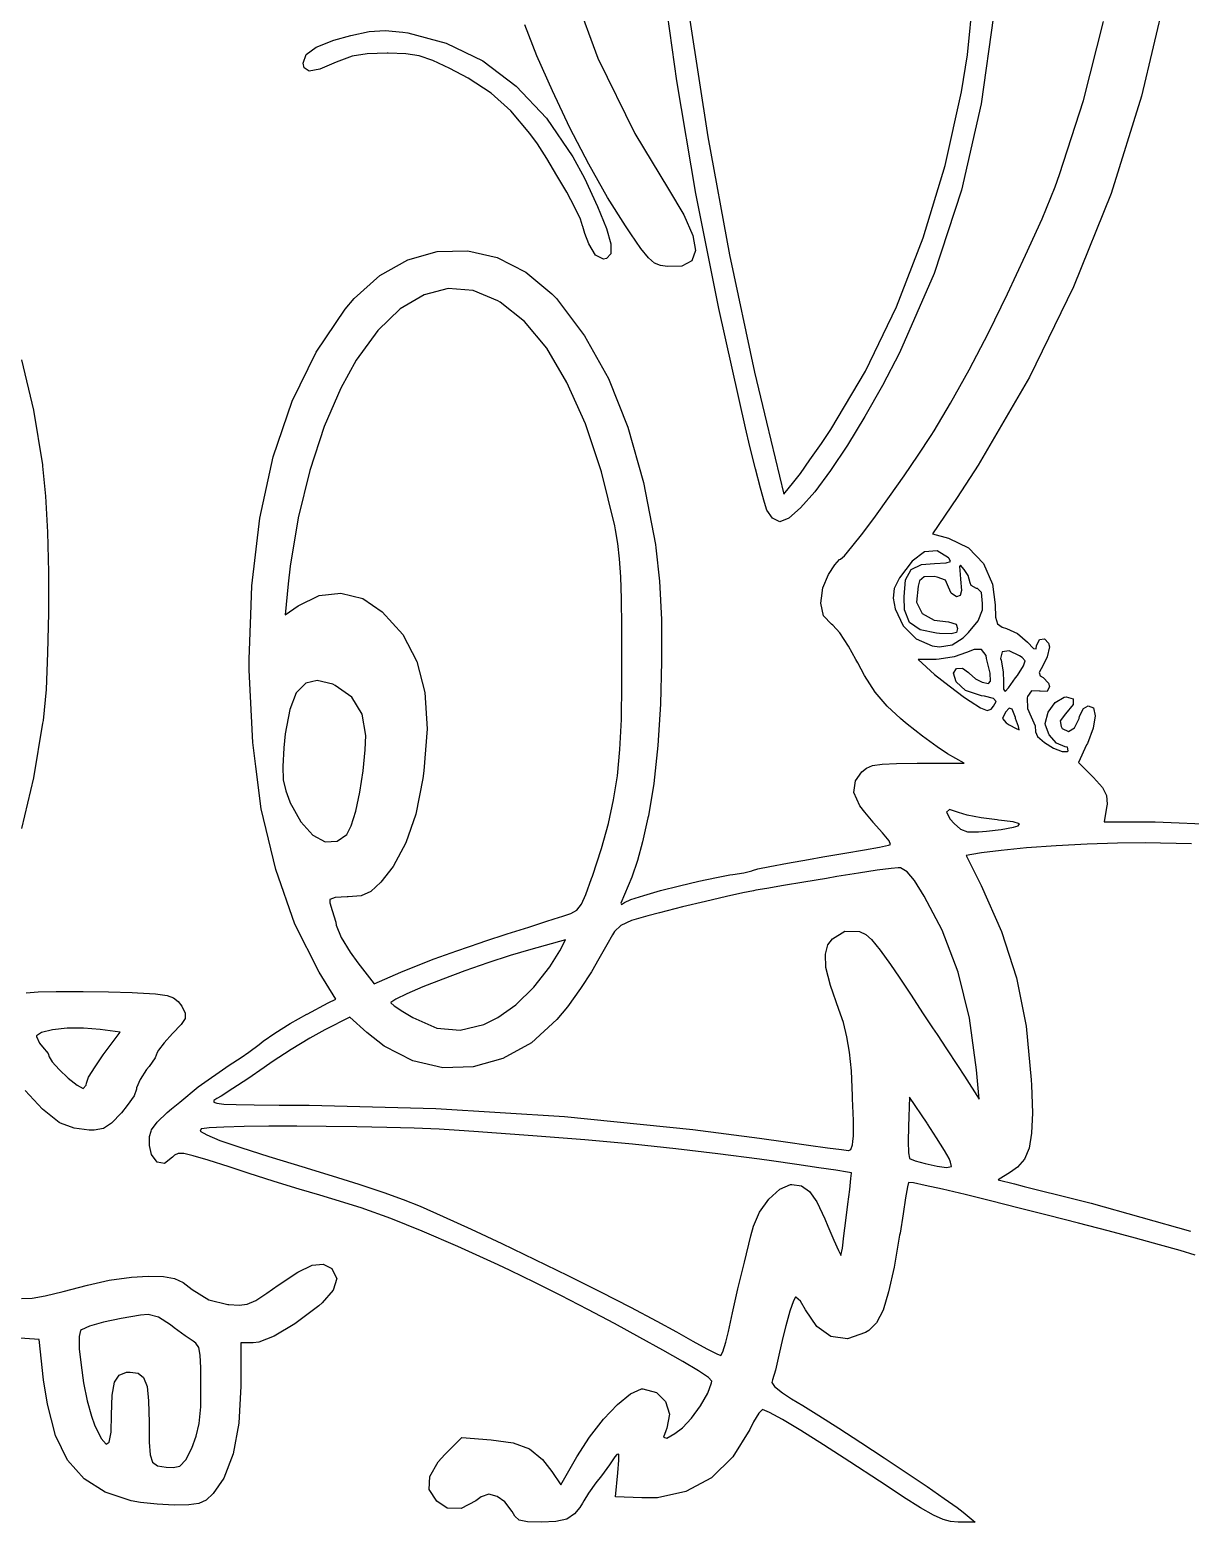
# Model space of a CAD drawing. Extents: x 83.4 to 116.6, y -116.8 to -83.3.
# Drawn here: x 108.689 to 111.008, y -88.865 to -85.882 of the extents above; entities that cross this region are included whole.
import ezdxf

# ---------------------------------------------------------------- set-up
doc = ezdxf.new("R2010")
doc.units = 0
doc.layers.add('BLACK', color=7, linetype='CONTINUOUS')

msp = doc.modelspace()

# ---------------------------------------------------------------- linework, layer by layer
at = {"layer": 'BLACK', "linetype": 'CONTINUOUS'}
for p, q in [((109.982, -85.9837), (109.95, -85.7574)), ((110.563, -85.9317), (110.58, -85.758)), ((109.766, -85.7803), (109.824, -85.9383)), ((110.959, -85.8106), (110.911, -86.0141)), ((110.615, -85.8541), (110.59, -86.03)), ((109.33, -85.8928), (109.367, -85.8852)), ((109.367, -85.8852), (109.399, -85.8831)), ((109.399, -85.8831), (109.434, -85.8864)), ((109.702, -85.9338), (109.678, -85.8721)), ((110.008, -85.8622), (110.044, -86.0959)), ((110.795, -86.0231), (110.835, -85.8648)), ((109.261, -85.9163), (109.296, -85.9024)), ((109.296, -85.9024), (109.33, -85.8928)), ((109.434, -85.8864), (109.444, -85.8878)), ((109.444, -85.8878), (109.521, -85.9081)), ((109.521, -85.9081), (109.594, -85.9438)), ((109.235, -85.9485), (109.241, -85.9314)), ((109.241, -85.9314), (109.261, -85.9163)), ((109.306, -85.9443), (109.301, -85.9464)), ((109.333, -85.9344), (109.306, -85.9443)), ((109.363, -85.9295), (109.333, -85.9344)), ((109.403, -85.9283), (109.363, -85.9295)), ((109.405, -85.9283), (109.403, -85.9283)), ((109.44, -85.9295), (109.405, -85.9283)), ((109.467, -85.9339), (109.44, -85.9295)), ((109.494, -85.9431), (109.467, -85.9339)), ((109.528, -85.959), (109.494, -85.9431)), ((109.594, -85.9438), (109.661, -85.9942)), ((109.733, -86.0039), (109.702, -85.9338)), ((109.824, -85.9383), (109.898, -86.0888)), ((110.551, -86.0056), (110.563, -85.9317)), ((109.237, -85.9577), (109.235, -85.9485)), ((109.247, -85.9642), (109.237, -85.9577)), ((109.268, -85.9604), (109.247, -85.9642)), ((109.301, -85.9464), (109.268, -85.9604)), ((109.565, -85.9783), (109.528, -85.959)), ((109.611, -86.0087), (109.565, -85.9783)), ((109.661, -85.9942), (109.721, -86.0584)), ((109.768, -86.0777), (109.733, -86.0039)), ((110.02, -86.2092), (109.982, -85.9837)), ((110.518, -86.1531), (110.551, -86.0056)), ((109.65, -86.0439), (109.611, -86.0087)), ((110.59, -86.03), (110.551, -86.202)), ((110.747, -86.1713), (110.795, -86.0231)), ((110.911, -86.0141), (110.85, -86.2087)), ((109.688, -86.0887), (109.65, -86.0439)), ((109.721, -86.0584), (109.774, -86.1357)), ((109.703, -86.1095), (109.688, -86.0887)), ((109.806, -86.1504), (109.768, -86.0777)), ((109.898, -86.0888), (109.965, -86.2002)), ((109.722, -86.1393), (109.703, -86.1095)), ((110.044, -86.0959), (110.087, -86.3318)), ((109.742, -86.1728), (109.722, -86.1393)), ((109.774, -86.1357), (109.797, -86.1786)), ((109.843, -86.2171), (109.806, -86.1504)), ((110.474, -86.2974), (110.518, -86.1531)), ((109.762, -86.2066), (109.742, -86.1728)), ((109.797, -86.1786), (109.823, -86.2351)), ((110.738, -86.1957), (110.747, -86.1713)), ((109.778, -86.2369), (109.762, -86.2066)), ((109.965, -86.2002), (109.996, -86.2518)), ((110.066, -86.4388), (110.02, -86.2092)), ((110.551, -86.202), (110.496, -86.3692)), ((110.712, -86.2599), (110.738, -86.1957)), ((110.85, -86.2087), (110.775, -86.3956)), ((109.789, -86.2604), (109.778, -86.2369)), ((109.823, -86.2351), (109.841, -86.2786)), ((109.879, -86.2733), (109.843, -86.2171)), ((109.793, -86.2734), (109.789, -86.2604)), ((109.794, -86.2751), (109.793, -86.2734)), ((109.89, -86.2897), (109.879, -86.2733)), ((109.996, -86.2518), (110.014, -86.2927)), ((110.679, -86.3325), (110.712, -86.2599)), ((109.798, -86.289), (109.794, -86.2751)), ((109.806, -86.3098), (109.798, -86.289)), ((109.841, -86.2786), (109.85, -86.3099)), ((109.91, -86.3187), (109.89, -86.2897)), ((110.014, -86.2927), (110.019, -86.3232)), ((110.421, -86.4355), (110.474, -86.2974)), ((109.444, -86.3414), (109.503, -86.325)), ((109.503, -86.325), (109.564, -86.3236)), ((109.564, -86.3236), (109.623, -86.3372)), ((109.819, -86.3321), (109.806, -86.3098)), ((109.835, -86.34), (109.819, -86.3321)), ((109.85, -86.3298), (109.841, -86.3391)), ((109.85, -86.3099), (109.85, -86.3298)), ((109.925, -86.3373), (109.91, -86.3187)), ((110.019, -86.3232), (110.012, -86.3436)), ((110.087, -86.3318), (110.137, -86.5658)), ((110.643, -86.4097), (110.679, -86.3325)), ((109.388, -86.3727), (109.444, -86.3414)), ((109.623, -86.3372), (109.68, -86.3659)), ((109.841, -86.3391), (109.835, -86.34)), ((109.937, -86.348), (109.925, -86.3373)), ((109.949, -86.3531), (109.937, -86.348)), ((109.963, -86.3551), (109.949, -86.3531)), ((109.992, -86.3541), (109.963, -86.3551)), ((110.012, -86.3436), (109.992, -86.3541)), ((109.337, -86.4191), (109.388, -86.3727)), ((109.68, -86.3659), (109.732, -86.4095)), ((110.496, -86.3692), (110.427, -86.5275)), ((109.319, -86.4405), (109.337, -86.4191)), ((109.477, -86.4112), (109.429, -86.4393)), ((109.525, -86.3991), (109.477, -86.4112)), ((109.575, -86.4031), (109.525, -86.3991)), ((109.624, -86.4235), (109.575, -86.4031)), ((109.732, -86.4095), (109.741, -86.4191)), ((109.741, -86.4191), (109.797, -86.4935)), ((110.605, -86.4873), (110.643, -86.4097)), ((110.775, -86.3956), (110.687, -86.5763)), ((109.261, -86.5261), (109.319, -86.4405)), ((109.429, -86.4393), (109.384, -86.4831)), ((109.629, -86.4264), (109.624, -86.4235)), ((109.677, -86.4646), (109.629, -86.4264)), ((110.119, -86.6775), (110.066, -86.4388)), ((110.359, -86.5642), (110.421, -86.4355)), ((109.722, -86.5183), (109.677, -86.4646)), ((109.384, -86.4831), (109.341, -86.5424)), ((109.797, -86.4935), (109.845, -86.5789)), ((110.566, -86.5615), (110.605, -86.4873)), ((108.672, -86.5412), (108.696, -86.6424)), ((109.213, -86.6244), (109.261, -86.5261)), ((109.341, -86.5424), (109.31, -86.5982)), ((109.762, -86.5868), (109.722, -86.5183)), ((110.427, -86.5275), (110.393, -86.5929)), ((110.137, -86.5658), (110.161, -86.6659)), ((110.29, -86.6805), (110.359, -86.5642)), ((110.529, -86.6283), (110.566, -86.5615)), ((109.31, -86.5982), (109.277, -86.6748)), ((109.799, -86.6693), (109.762, -86.5868)), ((109.845, -86.5789), (109.884, -86.6762)), ((110.393, -86.5929), (110.358, -86.655)), ((110.687, -86.5763), (110.584, -86.7522)), ((109.175, -86.7352), (109.213, -86.6244)), ((110.496, -86.6837), (110.529, -86.6283)), ((108.696, -86.6424), (108.714, -86.7514)), ((110.358, -86.655), (110.323, -86.7123)), ((109.277, -86.6748), (109.248, -86.7629)), ((109.831, -86.7651), (109.799, -86.6693)), ((109.884, -86.6762), (109.915, -86.7866)), ((110.128, -86.7144), (110.119, -86.6775)), ((110.161, -86.6659), (110.196, -86.81)), ((110.271, -86.7086), (110.29, -86.6805)), ((110.49, -86.6928), (110.496, -86.6837)), ((110.139, -86.7595), (110.128, -86.7144)), ((110.248, -86.7415), (110.271, -86.7086)), ((110.323, -86.7123), (110.289, -86.7628)), ((110.464, -86.732), (110.49, -86.6928)), ((108.714, -86.7514), (108.714, -86.7538)), ((109.148, -86.8583), (109.175, -86.7352)), ((110.229, -86.7685), (110.248, -86.7415)), ((110.436, -86.7734), (110.464, -86.732)), ((108.714, -86.7538), (108.72, -86.8141)), ((109.248, -86.7629), (109.225, -86.8576)), ((109.858, -86.8733), (109.831, -86.7651)), ((110.149, -86.798), (110.139, -86.7595)), ((110.216, -86.7854), (110.229, -86.7685)), ((110.289, -86.7628), (110.258, -86.8051)), ((110.407, -86.8147), (110.436, -86.7734)), ((110.584, -86.7522), (110.542, -86.8168)), ((109.915, -86.7866), (109.939, -86.9108)), ((110.157, -86.8266), (110.149, -86.798)), ((110.196, -86.81), (110.216, -86.7854)), ((110.258, -86.8051), (110.229, -86.8374)), ((108.72, -86.8141), (108.724, -86.8862)), ((110.162, -86.8421), (110.157, -86.8266)), ((110.229, -86.8374), (110.206, -86.8579)), ((110.379, -86.8537), (110.407, -86.8147)), ((110.542, -86.8168), (110.493, -86.8894)), ((109.132, -86.9933), (109.148, -86.8583)), ((109.225, -86.8576), (109.209, -86.954)), ((110.173, -86.8577), (110.162, -86.8421)), ((110.188, -86.865), (110.173, -86.8577)), ((110.206, -86.8579), (110.188, -86.865)), ((110.354, -86.888), (110.379, -86.8537)), ((108.724, -86.8862), (108.726, -86.9656)), ((109.859, -86.881), (109.858, -86.8733)), ((109.864, -86.9087), (109.859, -86.881)), ((110.332, -86.9154), (110.354, -86.888)), ((110.493, -86.8894), (110.525, -86.8981)), ((110.525, -86.8981), (110.565, -86.9174)), ((109.867, -86.9391), (109.864, -86.9087)), ((109.939, -86.9108), (109.94, -86.9176)), ((109.94, -86.9176), (109.947, -86.9836)), ((110.317, -86.9335), (110.332, -86.9154)), ((110.477, -86.9252), (110.452, -86.9439)), ((110.502, -86.923), (110.477, -86.9252)), ((110.525, -86.9374), (110.502, -86.923)), ((110.565, -86.9174), (110.595, -86.9487)), ((109.209, -86.954), (109.205, -86.9894)), ((109.87, -86.9751), (109.867, -86.9391)), ((110.285, -86.9704), (110.298, -86.9516)), ((110.298, -86.9516), (110.307, -86.9409)), ((110.307, -86.9409), (110.309, -86.94)), ((110.309, -86.94), (110.317, -86.9335)), ((110.452, -86.9439), (110.427, -86.9772)), ((110.45, -86.9605), (110.471, -86.9505)), ((110.471, -86.9505), (110.497, -86.9483)), ((110.497, -86.9483), (110.52, -86.9476)), ((110.52, -86.9476), (110.529, -86.9447)), ((110.526, -86.9386), (110.525, -86.9374)), ((110.529, -86.9447), (110.526, -86.9386)), ((110.549, -86.9519), (110.547, -86.9547)), ((110.547, -86.9547), (110.548, -86.9709)), ((110.556, -86.9603), (110.549, -86.9519)), ((110.595, -86.9487), (110.613, -86.9898)), ((108.726, -86.9656), (108.726, -87.0476)), ((109.205, -86.9894), (109.199, -87.0512)), ((109.871, -87.0194), (109.87, -86.9751)), ((109.947, -86.9836), (109.951, -87.0606)), ((110.274, -86.9972), (110.285, -86.9704)), ((110.427, -86.9772), (110.416, -86.9989)), ((110.436, -87.015), (110.439, -86.9812)), ((110.439, -86.9812), (110.45, -86.9605)), ((110.467, -86.9835), (110.464, -86.9937)), ((110.476, -86.9752), (110.467, -86.9835)), ((110.496, -86.9749), (110.476, -86.9752)), ((110.502, -86.9756), (110.496, -86.9749)), ((110.519, -86.982), (110.502, -86.9756)), ((110.525, -86.9962), (110.519, -86.982)), ((110.548, -86.9709), (110.549, -86.9796)), ((110.549, -86.9796), (110.551, -87.0023)), ((110.564, -86.9725), (110.556, -86.9603)), ((110.568, -86.9874), (110.564, -86.9725)), ((110.57, -86.9925), (110.568, -86.9874)), ((110.613, -86.9898), (110.618, -87.031)), ((109.13, -87.0512), (109.132, -86.9933)), ((109.225, -87.033), (109.267, -87.0124)), ((109.267, -87.0124), (109.31, -87.0077)), ((109.31, -87.0077), (109.354, -87.0188)), ((109.354, -87.0188), (109.393, -87.0452)), ((109.872, -87.0749), (109.871, -87.0194)), ((110.27, -87.0278), (110.271, -87.0179)), ((110.271, -87.0179), (110.274, -86.9972)), ((110.416, -86.9989), (110.414, -87.0179)), ((110.414, -87.0179), (110.418, -87.039)), ((110.437, -87.0412), (110.436, -87.015)), ((110.464, -86.9937), (110.461, -87.0261)), ((110.53, -87.0079), (110.525, -86.9962)), ((110.541, -87.015), (110.53, -87.0079)), ((110.548, -87.0128), (110.541, -87.015)), ((110.551, -87.0023), (110.548, -87.0128)), ((110.581, -86.9983), (110.57, -86.9925)), ((110.583, -86.9985), (110.581, -86.9983)), ((110.591, -87.0064), (110.583, -86.9985)), ((110.593, -87.0283), (110.591, -87.0064)), ((108.726, -87.0476), (108.724, -87.1275)), ((109.199, -87.0512), (109.225, -87.033)), ((109.393, -87.0452), (109.434, -87.0907)), ((110.275, -87.0534), (110.27, -87.0278)), ((110.418, -87.039), (110.434, -87.0735)), ((110.447, -87.0665), (110.437, -87.0412)), ((110.461, -87.0261), (110.472, -87.0488)), ((110.472, -87.0488), (110.496, -87.0616)), ((110.584, -87.0633), (110.593, -87.0409)), ((110.593, -87.0409), (110.593, -87.0283)), ((110.618, -87.031), (110.619, -87.0561)), ((109.127, -87.14), (109.13, -87.0512)), ((109.872, -87.1442), (109.872, -87.0749)), ((109.951, -87.0606), (109.951, -87.1442)), ((110.291, -87.0696), (110.275, -87.0534)), ((110.294, -87.0717), (110.291, -87.0696)), ((110.308, -87.0875), (110.294, -87.0717)), ((110.434, -87.0735), (110.46, -87.0994)), ((110.468, -87.0812), (110.447, -87.0665)), ((110.496, -87.0616), (110.525, -87.0649)), ((110.525, -87.0649), (110.54, -87.0701)), ((110.54, -87.0701), (110.543, -87.0786)), ((110.543, -87.0786), (110.541, -87.0865)), ((110.565, -87.0867), (110.584, -87.0633)), ((110.619, -87.0561), (110.623, -87.0695)), ((110.623, -87.0695), (110.632, -87.076)), ((110.632, -87.076), (110.641, -87.0785)), ((110.641, -87.0785), (110.663, -87.0888)), ((109.434, -87.0907), (109.462, -87.1442)), ((110.325, -87.1138), (110.308, -87.0875)), ((110.46, -87.0994), (110.492, -87.1134)), ((110.501, -87.0881), (110.468, -87.0812)), ((110.507, -87.0886), (110.501, -87.0881)), ((110.53, -87.0895), (110.507, -87.0886)), ((110.541, -87.0865), (110.53, -87.0895)), ((110.532, -87.111), (110.554, -87.0969)), ((110.554, -87.0969), (110.565, -87.0867)), ((110.663, -87.0888), (110.683, -87.1057)), ((110.683, -87.1057), (110.695, -87.1188)), ((110.701, -87.1129), (110.707, -87.1007)), ((110.707, -87.1007), (110.717, -87.0992)), ((110.717, -87.0992), (110.725, -87.1078)), ((110.725, -87.1078), (110.727, -87.1153)), ((108.724, -87.1275), (108.721, -87.2006)), ((110.34, -87.1406), (110.325, -87.1138)), ((110.492, -87.1134), (110.507, -87.115)), ((110.536, -87.1355), (110.506, -87.1401)), ((110.507, -87.115), (110.532, -87.111)), ((110.561, -87.1268), (110.536, -87.1355)), ((110.576, -87.1203), (110.561, -87.1268)), ((110.591, -87.1202), (110.576, -87.1203)), ((110.6, -87.1326), (110.591, -87.1202)), ((110.601, -87.1382), (110.6, -87.1326)), ((110.606, -87.1597), (110.601, -87.1382)), ((110.632, -87.1255), (110.629, -87.1382)), ((110.629, -87.1382), (110.63, -87.1421)), ((110.646, -87.1235), (110.632, -87.1255)), ((110.667, -87.133), (110.646, -87.1235)), ((110.672, -87.1362), (110.667, -87.133)), ((110.678, -87.1431), (110.672, -87.1362)), ((110.695, -87.1188), (110.7, -87.1193)), ((110.7, -87.1193), (110.701, -87.1129)), ((110.722, -87.135), (110.714, -87.1518)), ((110.727, -87.1153), (110.722, -87.135)), ((109.127, -87.1621), (109.127, -87.14)), ((109.134, -87.3064), (109.127, -87.1621)), ((109.462, -87.1442), (109.478, -87.2066)), ((109.872, -87.1886), (109.872, -87.1442)), ((109.951, -87.1442), (109.949, -87.2297)), ((110.344, -87.147), (110.34, -87.1406)), ((110.357, -87.1726), (110.344, -87.147)), ((110.5, -87.1403), (110.464, -87.1406)), ((110.464, -87.1406), (110.497, -87.1702)), ((110.506, -87.1401), (110.5, -87.1403)), ((110.535, -87.1676), (110.541, -87.1582)), ((110.54, -87.1852), (110.535, -87.1676)), ((110.541, -87.1582), (110.553, -87.158)), ((110.553, -87.158), (110.565, -87.1666)), ((110.565, -87.1666), (110.566, -87.1681)), ((110.566, -87.1681), (110.579, -87.1793)), ((110.608, -87.168), (110.606, -87.1597)), ((110.609, -87.1839), (110.608, -87.168)), ((110.63, -87.1421), (110.634, -87.165)), ((110.634, -87.165), (110.635, -87.1851)), ((110.663, -87.1723), (110.675, -87.1535)), ((110.675, -87.1535), (110.678, -87.1431)), ((110.714, -87.1518), (110.706, -87.1663)), ((110.706, -87.1663), (110.708, -87.1732)), ((109.24, -87.1878), (109.221, -87.2069)), ((109.263, -87.1825), (109.24, -87.1878)), ((109.294, -87.1901), (109.263, -87.1825)), ((109.299, -87.1923), (109.294, -87.1901)), ((109.332, -87.2161), (109.299, -87.1923)), ((109.871, -87.2602), (109.872, -87.1886)), ((110.378, -87.2056), (110.357, -87.1726)), ((110.497, -87.1702), (110.526, -87.1934)), ((110.526, -87.1934), (110.557, -87.2167)), ((110.559, -87.2025), (110.54, -87.1852)), ((110.579, -87.1793), (110.592, -87.1857)), ((110.592, -87.1857), (110.605, -87.1885)), ((110.605, -87.1885), (110.609, -87.1839)), ((110.635, -87.1851), (110.635, -87.2)), ((110.638, -87.2044), (110.645, -87.1972)), ((110.645, -87.1972), (110.659, -87.1774)), ((110.659, -87.1774), (110.663, -87.1723)), ((110.708, -87.1732), (110.714, -87.1762)), ((110.714, -87.1762), (110.725, -87.1878)), ((110.727, -87.1948), (110.722, -87.2043)), ((110.725, -87.1878), (110.727, -87.1948)), ((108.721, -87.2006), (108.715, -87.2623)), ((109.221, -87.2069), (109.208, -87.2403)), ((109.353, -87.2498), (109.332, -87.2161)), ((109.478, -87.2066), (109.483, -87.2792)), ((110.402, -87.2336), (110.378, -87.2056)), ((110.557, -87.2167), (110.568, -87.2238)), ((110.591, -87.213), (110.559, -87.2025)), ((110.568, -87.2238), (110.589, -87.2374)), ((110.597, -87.2141), (110.591, -87.213)), ((110.615, -87.2186), (110.597, -87.2141)), ((110.62, -87.2242), (110.615, -87.2186)), ((110.615, -87.2335), (110.62, -87.2242)), ((110.635, -87.2), (110.638, -87.2044)), ((110.683, -87.2145), (110.682, -87.217)), ((110.682, -87.217), (110.683, -87.2383)), ((110.691, -87.2029), (110.683, -87.2145)), ((110.707, -87.2035), (110.691, -87.2029)), ((110.708, -87.2037), (110.707, -87.2035)), ((110.722, -87.2043), (110.708, -87.2037)), ((110.724, -87.246), (110.738, -87.2265)), ((110.738, -87.2265), (110.756, -87.2156)), ((110.756, -87.2156), (110.76, -87.215)), ((110.76, -87.215), (110.774, -87.219)), ((110.774, -87.219), (110.774, -87.2307)), ((109.208, -87.2403), (109.199, -87.2889)), ((109.36, -87.2927), (109.353, -87.2498)), ((109.949, -87.2297), (109.944, -87.3127)), ((110.429, -87.2583), (110.402, -87.2336)), ((110.434, -87.263), (110.429, -87.2583)), ((110.589, -87.2374), (110.602, -87.2423)), ((110.602, -87.2423), (110.61, -87.2395)), ((110.61, -87.2395), (110.615, -87.2335)), ((110.639, -87.2459), (110.633, -87.2583)), ((110.633, -87.2583), (110.64, -87.2672)), ((110.646, -87.2375), (110.639, -87.2459)), ((110.652, -87.2399), (110.646, -87.2375)), ((110.659, -87.2563), (110.652, -87.2399)), ((110.659, -87.2582), (110.659, -87.2563)), ((110.665, -87.2747), (110.659, -87.2582)), ((110.683, -87.2383), (110.69, -87.2551)), ((110.69, -87.2551), (110.698, -87.2728)), ((110.718, -87.2683), (110.724, -87.246)), ((110.759, -87.2489), (110.748, -87.2634)), ((110.774, -87.2307), (110.759, -87.2489)), ((110.786, -87.2587), (110.787, -87.2541)), ((110.787, -87.2541), (110.795, -87.2385)), ((110.795, -87.2385), (110.804, -87.2332)), ((110.804, -87.2332), (110.815, -87.2373)), ((110.818, -87.2531), (110.814, -87.2778)), ((110.815, -87.2373), (110.818, -87.2531)), ((108.714, -87.2679), (108.696, -87.377)), ((108.715, -87.2623), (108.714, -87.2679)), ((109.483, -87.2792), (109.476, -87.363)), ((109.868, -87.3205), (109.871, -87.2602)), ((110.442, -87.2695), (110.434, -87.263)), ((110.473, -87.2938), (110.442, -87.2695)), ((110.64, -87.2672), (110.646, -87.271)), ((110.646, -87.271), (110.66, -87.2787)), ((110.66, -87.2787), (110.666, -87.2814)), ((110.666, -87.2814), (110.665, -87.2747)), ((110.698, -87.2728), (110.699, -87.2848)), ((110.699, -87.2848), (110.703, -87.2944)), ((110.719, -87.2716), (110.718, -87.2683)), ((110.726, -87.2913), (110.719, -87.2716)), ((110.748, -87.2634), (110.75, -87.2746)), ((110.75, -87.2746), (110.752, -87.2782)), ((110.752, -87.2782), (110.765, -87.2846)), ((110.765, -87.2846), (110.777, -87.2772)), ((110.777, -87.2772), (110.786, -87.2587)), ((110.814, -87.2778), (110.803, -87.3083)), ((109.14, -87.3544), (109.134, -87.3064)), ((109.196, -87.3171), (109.194, -87.3544)), ((109.199, -87.2889), (109.196, -87.3171)), ((109.359, -87.3211), (109.36, -87.2927)), ((109.944, -87.3127), (109.936, -87.3886)), ((110.502, -87.3151), (110.473, -87.2938)), ((110.523, -87.3292), (110.502, -87.3151)), ((110.703, -87.2944), (110.717, -87.3064)), ((110.717, -87.3064), (110.735, -87.3175)), ((110.741, -87.308), (110.726, -87.2913)), ((110.735, -87.3175), (110.752, -87.3245)), ((110.758, -87.315), (110.741, -87.308)), ((110.763, -87.316), (110.758, -87.315)), ((110.764, -87.3233), (110.763, -87.316)), ((110.801, -87.3113), (110.785, -87.3462)), ((110.803, -87.3083), (110.801, -87.3113)), ((109.355, -87.3633), (109.359, -87.3211)), ((109.863, -87.3729), (109.868, -87.3205)), ((110.421, -87.3484), (110.462, -87.348)), ((110.462, -87.348), (110.556, -87.3476)), ((110.556, -87.3476), (110.523, -87.3292)), ((110.752, -87.3245), (110.763, -87.3243)), ((110.763, -87.3243), (110.764, -87.3233)), ((110.785, -87.3462), (110.815, -87.3767)), ((108.696, -87.377), (108.672, -87.4784)), ((109.151, -87.4393), (109.14, -87.3544)), ((109.194, -87.3544), (109.195, -87.3811)), ((109.348, -87.4054), (109.355, -87.3633)), ((109.476, -87.363), (109.474, -87.3785)), ((109.855, -87.421), (109.863, -87.3729)), ((110.339, -87.3832), (110.352, -87.365)), ((110.352, -87.365), (110.361, -87.3576)), ((110.361, -87.3576), (110.373, -87.3527)), ((110.373, -87.3527), (110.392, -87.3499)), ((110.392, -87.3499), (110.421, -87.3484)), ((110.815, -87.3767), (110.833, -87.3967)), ((109.195, -87.3811), (109.2, -87.4028)), ((109.2, -87.4028), (109.208, -87.4253)), ((109.34, -87.4434), (109.348, -87.4054)), ((109.474, -87.3785), (109.46, -87.4495)), ((109.936, -87.3886), (109.925, -87.4528)), ((110.336, -87.4063), (110.339, -87.3832)), ((110.348, -87.4331), (110.336, -87.4063)), ((110.833, -87.3967), (110.841, -87.4124)), ((109.208, -87.4253), (109.208, -87.4257)), ((109.208, -87.4257), (109.23, -87.4651)), ((109.845, -87.4682), (109.855, -87.421)), ((110.358, -87.4457), (110.348, -87.4331)), ((110.841, -87.4361), (110.836, -87.465)), ((110.841, -87.4124), (110.842, -87.4299)), ((110.842, -87.4299), (110.841, -87.4361)), ((109.18, -87.5605), (109.151, -87.4393)), ((109.23, -87.4651), (109.254, -87.4918)), ((109.331, -87.473), (109.34, -87.4434)), ((109.46, -87.4495), (109.44, -87.5071)), ((109.924, -87.4567), (109.913, -87.5049)), ((109.925, -87.4528), (109.924, -87.4567)), ((110.374, -87.4655), (110.358, -87.4457)), ((110.374, -87.4662), (110.374, -87.4655)), ((110.393, -87.4872), (110.374, -87.4662)), ((110.527, -87.4407), (110.521, -87.4457)), ((110.521, -87.4457), (110.528, -87.4594)), ((110.545, -87.4464), (110.527, -87.4407)), ((110.528, -87.4594), (110.536, -87.4681)), ((110.562, -87.4517), (110.545, -87.4464)), ((110.59, -87.4571), (110.562, -87.4517)), ((110.622, -87.4613), (110.59, -87.4571)), ((110.625, -87.4615), (110.622, -87.4613)), ((110.654, -87.4653), (110.625, -87.4615)), ((110.667, -87.4691), (110.654, -87.4653)), ((110.836, -87.465), (110.938, -87.465)), ((110.938, -87.465), (111.065, -87.4704)), ((109.254, -87.4918), (109.279, -87.505)), ((109.303, -87.5037), (109.322, -87.4902)), ((109.322, -87.4902), (109.331, -87.473)), ((109.831, -87.518), (109.845, -87.4682)), ((110.406, -87.503), (110.393, -87.4872)), ((110.536, -87.4681), (110.549, -87.4798)), ((110.549, -87.4798), (110.563, -87.485)), ((110.563, -87.485), (110.585, -87.4853)), ((110.585, -87.4853), (110.601, -87.4838)), ((110.601, -87.4838), (110.63, -87.4801)), ((110.63, -87.4801), (110.655, -87.4757)), ((110.655, -87.4757), (110.664, -87.4731)), ((110.664, -87.4731), (110.667, -87.4691)), ((109.279, -87.505), (109.303, -87.5037)), ((109.44, -87.5071), (109.415, -87.554)), ((109.813, -87.5738), (109.831, -87.518)), ((109.913, -87.5049), (109.903, -87.5426)), ((110.318, -87.5278), (110.357, -87.5209)), ((110.357, -87.5209), (110.387, -87.5154)), ((110.387, -87.5154), (110.405, -87.5116)), ((110.405, -87.5116), (110.409, -87.5103)), ((110.409, -87.5103), (110.406, -87.503)), ((110.591, -87.527), (110.587, -87.5277)), ((110.63, -87.522), (110.591, -87.527)), ((110.681, -87.5172), (110.63, -87.522)), ((110.74, -87.5131), (110.681, -87.5172)), ((110.802, -87.5098), (110.74, -87.5131)), ((110.863, -87.5076), (110.802, -87.5098)), ((110.918, -87.5068), (110.863, -87.5076)), ((111.011, -87.5093), (110.918, -87.5068)), ((109.415, -87.554), (109.39, -87.5859)), ((109.903, -87.5426), (109.892, -87.5759)), ((110.144, -87.5591), (110.168, -87.554)), ((110.168, -87.554), (110.203, -87.5475)), ((110.203, -87.5475), (110.245, -87.5401)), ((110.245, -87.5401), (110.274, -87.5353)), ((110.274, -87.5353), (110.318, -87.5278)), ((110.424, -87.5568), (110.41, -87.5582)), ((110.429, -87.5573), (110.424, -87.5568)), ((110.587, -87.5277), (110.56, -87.5324)), ((110.56, -87.5324), (110.59, -87.5924)), ((109.218, -87.6694), (109.18, -87.5605)), ((109.39, -87.5859), (109.37, -87.6044)), ((109.8, -87.6101), (109.811, -87.5784)), ((109.811, -87.5784), (109.813, -87.5738)), ((109.892, -87.5759), (109.877, -87.6106)), ((109.987, -87.5927), (110.026, -87.5835)), ((110.026, -87.5835), (110.061, -87.576)), ((110.061, -87.576), (110.088, -87.5713)), ((110.088, -87.5713), (110.094, -87.5706)), ((110.094, -87.5706), (110.116, -87.5672)), ((110.116, -87.5672), (110.132, -87.5628)), ((110.132, -87.5628), (110.133, -87.5622)), ((110.133, -87.5622), (110.144, -87.5591)), ((110.236, -87.5857), (110.195, -87.5926)), ((110.281, -87.578), (110.236, -87.5857)), ((110.302, -87.5745), (110.281, -87.578)), ((110.345, -87.5675), (110.302, -87.5745)), ((110.382, -87.5619), (110.345, -87.5675)), ((110.41, -87.5582), (110.382, -87.5619)), ((110.442, -87.5647), (110.429, -87.5573)), ((110.457, -87.5826), (110.442, -87.5647)), ((110.476, -87.6134), (110.457, -87.5826)), ((109.299, -87.6161), (109.288, -87.6201)), ((109.323, -87.615), (109.299, -87.6161)), ((109.325, -87.615), (109.323, -87.615)), ((109.351, -87.6129), (109.325, -87.615)), ((109.37, -87.6044), (109.351, -87.6129)), ((109.791, -87.6299), (109.8, -87.6101)), ((109.877, -87.6106), (109.87, -87.6275)), ((109.89, -87.6204), (109.916, -87.6121)), ((109.916, -87.6121), (109.949, -87.6025)), ((109.949, -87.6025), (109.987, -87.5927)), ((110.081, -87.6143), (110.039, -87.6241)), ((110.114, -87.6069), (110.081, -87.6143)), ((110.135, -87.6027), (110.114, -87.6069)), ((110.14, -87.6019), (110.135, -87.6027)), ((110.162, -87.5982), (110.14, -87.6019)), ((110.195, -87.5926), (110.162, -87.5982)), ((110.512, -87.6817), (110.476, -87.6134)), ((110.59, -87.5924), (110.631, -87.6844)), ((109.288, -87.6201), (109.288, -87.627)), ((109.288, -87.627), (109.293, -87.6425)), ((109.293, -87.6425), (109.3, -87.6658)), ((109.77, -87.6485), (109.782, -87.6416)), ((109.782, -87.6416), (109.791, -87.6299)), ((109.87, -87.6275), (109.871, -87.6303)), ((109.871, -87.6303), (109.877, -87.6263)), ((109.877, -87.6263), (109.89, -87.6204)), ((109.993, -87.6352), (109.947, -87.6469)), ((110.039, -87.6241), (109.993, -87.6352)), ((109.267, -87.7657), (109.218, -87.6694)), ((109.3, -87.6658), (109.301, -87.6718)), ((109.301, -87.6718), (109.311, -87.6963)), ((109.643, -87.6891), (109.686, -87.6754)), ((109.686, -87.6754), (109.722, -87.6639)), ((109.722, -87.6639), (109.747, -87.6559)), ((109.747, -87.6559), (109.752, -87.6545)), ((109.752, -87.6545), (109.77, -87.6485)), ((109.87, -87.6722), (109.857, -87.6845)), ((109.891, -87.6624), (109.87, -87.6722)), ((109.924, -87.6527), (109.891, -87.6624)), ((109.947, -87.6469), (109.924, -87.6527)), ((109.311, -87.6963), (109.329, -87.7257)), ((109.589, -87.7068), (109.598, -87.7037)), ((109.598, -87.7037), (109.643, -87.6891)), ((109.759, -87.7006), (109.69, -87.7202)), ((109.748, -87.7231), (109.759, -87.7006)), ((109.853, -87.6912), (109.842, -87.711)), ((109.857, -87.6845), (109.853, -87.6912)), ((110.284, -87.7106), (110.293, -87.6991)), ((110.293, -87.6991), (110.318, -87.6838)), ((110.318, -87.6838), (110.347, -87.6845)), ((110.347, -87.6845), (110.36, -87.6901)), ((110.36, -87.6901), (110.371, -87.7004)), ((110.371, -87.7004), (110.388, -87.7215)), ((110.544, -87.7656), (110.512, -87.6817)), ((110.631, -87.6844), (110.661, -87.7766)), ((109.329, -87.7257), (109.344, -87.7468)), ((109.497, -87.7392), (109.542, -87.7229)), ((109.542, -87.7229), (109.589, -87.7068)), ((109.649, -87.7325), (109.604, -87.7472)), ((109.69, -87.7202), (109.649, -87.7325)), ((109.728, -87.7551), (109.748, -87.7231)), ((109.842, -87.711), (109.826, -87.7388)), ((110.279, -87.7298), (110.284, -87.7106)), ((110.28, -87.756), (110.279, -87.7298)), ((110.388, -87.7215), (110.409, -87.7501)), ((109.3, -87.8192), (109.267, -87.7657)), ((109.344, -87.7468), (109.377, -87.789)), ((109.377, -87.789), (109.43, -87.7654)), ((109.43, -87.7654), (109.458, -87.7539)), ((109.458, -87.7539), (109.497, -87.7392)), ((109.558, -87.7632), (109.514, -87.7795)), ((109.604, -87.7472), (109.558, -87.7632)), ((109.696, -87.7952), (109.728, -87.7551)), ((109.811, -87.7647), (109.789, -87.7984)), ((109.826, -87.7388), (109.811, -87.7647)), ((110.289, -87.7919), (110.28, -87.756)), ((110.409, -87.7501), (110.426, -87.7756)), ((110.567, -87.8575), (110.544, -87.7656)), ((109.474, -87.795), (109.442, -87.8087)), ((109.514, -87.7795), (109.474, -87.795)), ((109.66, -87.8308), (109.696, -87.7952)), ((110.306, -87.84), (110.289, -87.7919)), ((110.426, -87.7756), (110.45, -87.8117)), ((110.661, -87.7766), (110.68, -87.8738)), ((108.681, -87.8066), (108.705, -87.8048)), ((108.705, -87.8048), (108.741, -87.804)), ((108.741, -87.804), (108.748, -87.8039)), ((108.748, -87.8039), (108.795, -87.8039)), ((108.795, -87.8039), (108.846, -87.8048)), ((108.846, -87.8048), (108.893, -87.8064)), ((108.893, -87.8064), (108.904, -87.8069)), ((108.904, -87.8069), (108.94, -87.8091)), ((108.94, -87.8091), (108.963, -87.812)), ((108.963, -87.812), (108.976, -87.8167)), ((108.976, -87.8167), (108.985, -87.8244)), ((108.985, -87.8244), (108.992, -87.8336)), ((109.285, -87.827), (109.3, -87.8192)), ((109.42, -87.8195), (109.41, -87.8264)), ((109.442, -87.8087), (109.42, -87.8195)), ((109.789, -87.7984), (109.763, -87.8348)), ((110.45, -87.8117), (110.473, -87.847)), ((108.992, -87.8336), (108.999, -87.8474)), ((108.999, -87.8474), (108.999, -87.8579)), ((109.209, -87.8679), (109.242, -87.8495)), ((109.242, -87.8495), (109.243, -87.8493)), ((109.243, -87.8493), (109.285, -87.827)), ((109.41, -87.8264), (109.41, -87.827)), ((109.41, -87.827), (109.417, -87.8331)), ((109.417, -87.8331), (109.434, -87.8445)), ((109.434, -87.8445), (109.454, -87.8564)), ((109.624, -87.8565), (109.66, -87.8308)), ((109.763, -87.8348), (109.742, -87.86)), ((110.315, -87.8663), (110.306, -87.84)), ((110.473, -87.847), (110.493, -87.8765)), ((108.734, -87.8807), (108.712, -87.8859)), ((108.763, -87.8778), (108.734, -87.8807)), ((108.796, -87.8774), (108.763, -87.8778)), ((108.829, -87.8801), (108.796, -87.8774)), ((108.869, -87.8858), (108.829, -87.8801)), ((108.991, -87.8703), (108.974, -87.8881)), ((108.999, -87.8579), (108.991, -87.8703)), ((109.178, -87.8873), (109.209, -87.8679)), ((109.278, -87.8811), (109.248, -87.8974)), ((109.328, -87.8558), (109.278, -87.8811)), ((109.362, -87.8862), (109.328, -87.8558)), ((109.454, -87.8564), (109.502, -87.8772)), ((109.502, -87.8772), (109.549, -87.8818)), ((109.549, -87.8818), (109.596, -87.8703)), ((109.596, -87.8703), (109.624, -87.8565)), ((109.742, -87.86), (109.691, -87.9066)), ((110.322, -87.8946), (110.315, -87.8663)), ((110.493, -87.8765), (110.502, -87.89)), ((110.581, -87.9608), (110.567, -87.8575)), ((110.68, -87.8738), (110.69, -87.9805)), ((108.712, -87.8859), (108.702, -87.8928)), ((108.702, -87.8928), (108.702, -87.8941)), ((108.702, -87.8941), (108.708, -87.9078)), ((108.708, -87.9078), (108.714, -87.915)), ((108.835, -87.9311), (108.869, -87.8858)), ((108.957, -87.907), (108.946, -87.9214)), ((108.974, -87.8881), (108.957, -87.907)), ((109.126, -87.9257), (109.147, -87.91)), ((109.147, -87.91), (109.155, -87.9034)), ((109.155, -87.9034), (109.178, -87.8873)), ((109.248, -87.8974), (109.211, -87.9199)), ((109.397, -87.9136), (109.362, -87.8862)), ((109.454, -87.9428), (109.397, -87.9136)), ((109.691, -87.9066), (109.634, -87.9383)), ((110.327, -87.9253), (110.322, -87.8946)), ((110.502, -87.89), (110.521, -87.9186)), ((108.714, -87.915), (108.725, -87.9281)), ((108.725, -87.9281), (108.727, -87.9348)), ((108.727, -87.9348), (108.733, -87.9448)), ((108.819, -87.955), (108.835, -87.9311)), ((108.939, -87.9365), (108.927, -87.9539)), ((108.943, -87.9263), (108.939, -87.9365)), ((108.946, -87.9214), (108.943, -87.9263)), ((109.087, -87.9512), (109.111, -87.9358)), ((109.111, -87.9358), (109.126, -87.9257)), ((109.173, -87.9447), (109.157, -87.9561)), ((109.211, -87.9199), (109.173, -87.9447)), ((109.514, -87.9565), (109.454, -87.9428)), ((109.634, -87.9383), (109.575, -87.955)), ((110.331, -87.9631), (110.327, -87.9253)), ((110.521, -87.9186), (110.543, -87.9523)), ((108.733, -87.9448), (108.747, -87.9604)), ((108.747, -87.9604), (108.765, -87.9774)), ((108.806, -87.9754), (108.819, -87.955)), ((108.922, -87.9601), (108.909, -87.9803)), ((108.927, -87.9539), (108.922, -87.9601)), ((109.025, -87.9946), (109.087, -87.9512)), ((109.157, -87.9561), (109.124, -87.9785)), ((109.575, -87.955), (109.514, -87.9565)), ((110.333, -88.0129), (110.331, -87.9631)), ((110.543, -87.9523), (110.557, -87.9733)), ((110.557, -87.9733), (110.586, -88.0192)), ((110.586, -88.0192), (110.581, -87.9608)), ((108.714, -88.0396), (108.679, -88.0022)), ((108.765, -87.9774), (108.783, -87.9913)), ((108.783, -87.9913), (108.795, -87.9979)), ((108.795, -87.998), (108.801, -87.9917)), ((108.795, -87.9979), (108.795, -87.998)), ((108.801, -87.9917), (108.802, -87.9873)), ((108.802, -87.9873), (108.806, -87.9754)), ((108.902, -87.9997), (108.897, -88.0126)), ((108.909, -87.9803), (108.902, -87.9967)), ((108.902, -87.9967), (108.902, -87.9997)), ((108.988, -88.0253), (109.025, -87.9946)), ((109.094, -87.9984), (109.071, -88.0131)), ((109.124, -87.9785), (109.094, -87.9984)), ((110.69, -87.9805), (110.691, -87.9915)), ((110.691, -87.9915), (110.693, -88.0465)), ((108.883, -88.0324), (108.872, -88.0468)), ((108.897, -88.0126), (108.883, -88.0324)), ((108.972, -88.0385), (108.988, -88.0253)), ((109.062, -88.0184), (109.056, -88.0223)), ((109.056, -88.0223), (109.056, -88.0253)), ((109.056, -88.0253), (109.062, -88.0276)), ((109.071, -88.0131), (109.062, -88.0184)), ((109.062, -88.0276), (109.076, -88.0292)), ((109.076, -88.0292), (109.101, -88.0303)), ((109.101, -88.0303), (109.137, -88.031)), ((109.137, -88.031), (109.187, -88.0314)), ((109.187, -88.0314), (109.247, -88.0317)), ((109.247, -88.0317), (109.5, -88.0378)), ((110.333, -88.0181), (110.333, -88.0129)), ((110.335, -88.0623), (110.333, -88.0181)), ((110.447, -88.0152), (110.445, -88.0744)), ((110.482, -88.0672), (110.447, -88.0152)), ((108.747, -88.066), (108.714, -88.0396)), ((108.872, -88.0468), (108.852, -88.0676)), ((108.943, -88.0657), (108.963, -88.0461)), ((108.963, -88.0461), (108.972, -88.0385)), ((109.5, -88.0378), (109.757, -88.054)), ((109.757, -88.054), (110.014, -88.0798)), ((110.335, -88.0925), (110.335, -88.0623)), ((110.693, -88.0465), (110.691, -88.0876)), ((108.75, -88.0674), (108.747, -88.066)), ((108.777, -88.0775), (108.75, -88.0674)), ((108.807, -88.0816), (108.777, -88.0775)), ((108.817, -88.0814), (108.807, -88.0816)), ((108.836, -88.078), (108.817, -88.0814)), ((108.852, -88.0676), (108.836, -88.078)), ((108.928, -88.0943), (108.931, -88.0833)), ((108.931, -88.0833), (108.932, -88.0804)), ((108.932, -88.0804), (108.943, -88.0657)), ((109.031, -88.0787), (109.029, -88.0833)), ((109.029, -88.0833), (109.042, -88.091)), ((109.032, -88.0784), (109.031, -88.0787)), ((109.047, -88.0765), (109.032, -88.0784)), ((109.042, -88.091), (109.068, -88.1019)), ((109.076, -88.0751), (109.047, -88.0765)), ((109.117, -88.0742), (109.076, -88.0751)), ((109.166, -88.0737), (109.117, -88.0742)), ((109.222, -88.0736), (109.166, -88.0737)), ((109.281, -88.074), (109.222, -88.0736)), ((109.342, -88.0748), (109.281, -88.074)), ((109.402, -88.076), (109.342, -88.0748)), ((109.457, -88.0776), (109.402, -88.076)), ((109.507, -88.0795), (109.457, -88.0776)), ((109.547, -88.0818), (109.507, -88.0795)), ((109.576, -88.0838), (109.547, -88.0818)), ((109.694, -88.0924), (109.576, -88.0838)), ((109.798, -88.1009), (109.694, -88.0924)), ((110.014, -88.0798), (110.147, -88.0974)), ((110.334, -88.1042), (110.335, -88.0925)), ((110.445, -88.0744), (110.444, -88.1042)), ((110.483, -88.0688), (110.482, -88.0672)), ((110.501, -88.097), (110.483, -88.0688)), ((110.691, -88.0876), (110.686, -88.1177)), ((108.928, -88.1119), (108.928, -88.0943)), ((108.932, -88.13), (108.928, -88.1119)), ((109.068, -88.1019), (109.11, -88.1163)), ((109.11, -88.1163), (109.166, -88.1342)), ((109.893, -88.1096), (109.798, -88.1009)), ((109.98, -88.1187), (109.893, -88.1096)), ((110.064, -88.1286), (109.98, -88.1187)), ((110.147, -88.0974), (110.199, -88.1047)), ((110.199, -88.1047), (110.245, -88.1112)), ((110.245, -88.1112), (110.283, -88.1165)), ((110.283, -88.1165), (110.311, -88.1203)), ((110.311, -88.1203), (110.325, -88.1222)), ((110.325, -88.1222), (110.326, -88.1223)), ((110.326, -88.1223), (110.33, -88.1201)), ((110.33, -88.1201), (110.333, -88.1109)), ((110.333, -88.1109), (110.334, -88.1042)), ((110.444, -88.1042), (110.445, -88.1267)), ((110.517, -88.1218), (110.501, -88.097)), ((110.526, -88.1379), (110.517, -88.1218)), ((110.686, -88.1177), (110.677, -88.1394)), ((108.943, -88.1457), (108.932, -88.13)), ((108.958, -88.1481), (108.943, -88.1457)), ((108.974, -88.1357), (108.958, -88.1481)), ((108.978, -88.1311), (108.974, -88.1357)), ((108.985, -88.128), (108.978, -88.1311)), ((108.996, -88.1283), (108.985, -88.128)), ((109.015, -88.1326), (108.996, -88.1283)), ((109.045, -88.1414), (109.015, -88.1326)), ((109.087, -88.155), (109.045, -88.1414)), ((109.166, -88.1342), (109.239, -88.1559)), ((110.147, -88.1395), (110.064, -88.1286)), ((110.171, -88.1429), (110.147, -88.1395)), ((110.222, -88.15), (110.171, -88.1429)), ((110.266, -88.1564), (110.222, -88.15)), ((110.445, -88.1267), (110.447, -88.1376)), ((110.447, -88.1376), (110.447, -88.1378)), ((110.447, -88.1378), (110.458, -88.1426)), ((110.458, -88.1426), (110.478, -88.1483)), ((110.478, -88.1483), (110.502, -88.1533)), ((110.502, -88.1533), (110.521, -88.1558)), ((110.529, -88.1451), (110.526, -88.1379)), ((110.531, -88.1543), (110.529, -88.1451)), ((110.677, -88.1394), (110.663, -88.1555)), ((109.125, -88.1676), (109.087, -88.155)), ((109.177, -88.184), (109.125, -88.1676)), ((109.239, -88.1559), (109.243, -88.1574)), ((109.243, -88.1574), (109.293, -88.1725)), ((109.293, -88.1725), (109.346, -88.1894)), ((110.3, -88.1615), (110.266, -88.1564)), ((110.323, -88.1652), (110.3, -88.1615)), ((110.331, -88.1669), (110.323, -88.1652)), ((110.328, -88.2003), (110.33, -88.1781)), ((110.33, -88.1781), (110.331, -88.1673)), ((110.331, -88.1673), (110.331, -88.1669)), ((110.521, -88.1558), (110.531, -88.1543)), ((110.649, -88.1654), (110.624, -88.1804)), ((110.624, -88.1804), (110.657, -88.1889)), ((110.663, -88.1555), (110.649, -88.1654)), ((109.227, -88.1993), (109.177, -88.184)), ((109.268, -88.2114), (109.227, -88.1993)), ((109.292, -88.2184), (109.268, -88.2114)), ((109.346, -88.1894), (109.396, -88.2059)), ((109.396, -88.2059), (109.435, -88.2199)), ((110.166, -88.2191), (110.188, -88.1993)), ((110.188, -88.1993), (110.209, -88.1902)), ((110.209, -88.1902), (110.212, -88.19)), ((110.212, -88.19), (110.231, -88.193)), ((110.231, -88.193), (110.247, -88.2038)), ((110.247, -88.2038), (110.262, -88.2249)), ((110.324, -88.2296), (110.328, -88.2003)), ((110.443, -88.1945), (110.439, -88.2165)), ((110.445, -88.1859), (110.443, -88.1945)), ((110.455, -88.1869), (110.445, -88.1858)), ((110.445, -88.1858), (110.445, -88.1859)), ((110.478, -88.1917), (110.455, -88.1869)), ((110.513, -88.1996), (110.478, -88.1917)), ((110.558, -88.2102), (110.513, -88.1996)), ((110.609, -88.2229), (110.558, -88.2102)), ((110.657, -88.1889), (110.676, -88.194)), ((110.676, -88.194), (110.708, -88.2021)), ((110.708, -88.2021), (110.749, -88.2123)), ((110.749, -88.2123), (110.794, -88.2235)), ((109.351, -88.2369), (109.292, -88.2184)), ((109.41, -88.258), (109.351, -88.2369)), ((109.435, -88.2199), (109.469, -88.2336)), ((109.469, -88.2336), (109.515, -88.2538)), ((110.147, -88.2452), (110.166, -88.2191)), ((110.262, -88.2249), (110.278, -88.2588)), ((110.32, -88.2617), (110.324, -88.2296)), ((110.439, -88.2165), (110.434, -88.2485)), ((110.666, -88.237), (110.609, -88.2229)), ((110.725, -88.2521), (110.666, -88.237)), ((110.794, -88.2235), (110.81, -88.2276)), ((110.81, -88.2276), (111.009, -88.2832)), ((109.473, -88.2832), (109.41, -88.258)), ((109.515, -88.2538), (109.571, -88.2791)), ((110.135, -88.2733), (110.147, -88.2452)), ((110.278, -88.2588), (110.284, -88.2733)), ((110.316, -88.2923), (110.32, -88.2617)), ((110.434, -88.2485), (110.428, -88.2873)), ((110.785, -88.2676), (110.725, -88.2521)), ((110.844, -88.2829), (110.785, -88.2676)), ((109.544, -88.3137), (109.473, -88.2832)), ((109.571, -88.2791), (109.632, -88.3082)), ((110.117, -88.3454), (110.13, -88.2927)), ((110.13, -88.2927), (110.135, -88.2733)), ((110.284, -88.2733), (110.296, -88.3016)), ((110.296, -88.3016), (110.305, -88.3221)), ((110.313, -88.3171), (110.316, -88.2923)), ((110.427, -88.2912), (110.416, -88.3554)), ((110.428, -88.2873), (110.427, -88.2912)), ((110.899, -88.2975), (110.844, -88.2829)), ((110.947, -88.3108), (110.899, -88.2975)), ((109.625, -88.3509), (109.544, -88.3137)), ((109.632, -88.3082), (109.698, -88.3397)), ((110.305, -88.3221), (110.31, -88.3315)), ((110.31, -88.3317), (110.313, -88.3171)), ((110.31, -88.3315), (110.31, -88.3317)), ((110.988, -88.3222), (110.947, -88.3108)), ((111.018, -88.3313), (110.988, -88.3222)), ((109.224, -88.3653), (109.253, -88.3516)), ((109.253, -88.3516), (109.275, -88.3495)), ((109.275, -88.3495), (109.292, -88.3582)), ((109.292, -88.3582), (109.292, -88.3583)), ((109.292, -88.3583), (109.302, -88.3781)), ((109.649, -88.3621), (109.625, -88.3509)), ((109.698, -88.3858), (109.649, -88.3621)), ((109.698, -88.3397), (109.764, -88.3722)), ((110.104, -88.3985), (110.117, -88.3454)), ((110.416, -88.3554), (110.405, -88.4048)), ((108.755, -88.404), (108.804, -88.3911)), ((108.804, -88.3911), (108.847, -88.3815)), ((108.847, -88.3815), (108.892, -88.3752)), ((108.892, -88.3752), (108.925, -88.3733)), ((108.925, -88.3733), (108.956, -88.3741)), ((108.956, -88.3741), (108.978, -88.3778)), ((108.978, -88.3778), (108.995, -88.3861)), ((108.995, -88.3861), (109.013, -88.3996)), ((109.162, -88.4074), (109.185, -88.3911)), ((109.185, -88.3911), (109.224, -88.3653)), ((109.302, -88.3781), (109.295, -88.401)), ((109.75, -88.4121), (109.698, -88.3858)), ((109.764, -88.3722), (109.829, -88.4046)), ((108.672, -88.418), (108.693, -88.4172)), ((108.693, -88.4172), (108.719, -88.4126)), ((108.719, -88.4126), (108.755, -88.404)), ((109.013, -88.3996), (109.046, -88.4205)), ((109.046, -88.4205), (109.084, -88.4297)), ((109.123, -88.429), (109.14, -88.4217)), ((109.14, -88.4217), (109.162, -88.4074)), ((109.295, -88.401), (109.273, -88.4264)), ((109.804, -88.4399), (109.75, -88.4121)), ((109.829, -88.4046), (109.889, -88.4353)), ((110.093, -88.4464), (110.104, -88.3985)), ((110.219, -88.415), (110.215, -88.4226)), ((110.22, -88.4151), (110.219, -88.415)), ((110.229, -88.4233), (110.22, -88.4151)), ((110.405, -88.4048), (110.394, -88.4411)), ((108.91, -88.4511), (108.871, -88.4576)), ((108.925, -88.4501), (108.91, -88.4511)), ((108.946, -88.4551), (108.925, -88.4501)), ((109.084, -88.4297), (109.086, -88.4299)), ((109.086, -88.4299), (109.107, -88.4311)), ((109.107, -88.4311), (109.123, -88.429)), ((109.266, -88.4324), (109.218, -88.4687)), ((109.273, -88.4264), (109.266, -88.4324)), ((109.857, -88.4681), (109.804, -88.4399)), ((109.889, -88.4353), (109.942, -88.4631)), ((110.085, -88.4838), (110.093, -88.4464)), ((110.208, -88.443), (110.2, -88.4728)), ((110.215, -88.4226), (110.208, -88.443)), ((110.239, -88.4404), (110.229, -88.4233)), ((110.262, -88.474), (110.239, -88.4404)), ((110.394, -88.4411), (110.381, -88.4663)), ((108.79, -88.4817), (108.787, -88.4942)), ((108.792, -88.4804), (108.79, -88.4817)), ((108.808, -88.4733), (108.792, -88.4804)), ((108.836, -88.4654), (108.808, -88.4733)), ((108.871, -88.4576), (108.836, -88.4654)), ((108.97, -88.4706), (108.946, -88.4551)), ((108.977, -88.4766), (108.97, -88.4706)), ((108.999, -88.4926), (108.977, -88.4766)), ((109.218, -88.4687), (109.177, -88.4932)), ((109.908, -88.4956), (109.857, -88.4681)), ((109.942, -88.4631), (109.981, -88.4845)), ((110.2, -88.4728), (110.194, -88.4962)), ((110.29, -88.4942), (110.262, -88.474)), ((110.381, -88.4663), (110.366, -88.4822)), ((108.707, -88.5001), (108.659, -88.4966)), ((108.716, -88.5805), (108.707, -88.5001)), ((108.787, -88.4942), (108.787, -88.5186)), ((109.015, -88.5034), (108.999, -88.4926)), ((109.02, -88.5071), (109.015, -88.5034)), ((109.026, -88.5159), (109.02, -88.5071)), ((109.135, -88.5067), (109.11, -88.5067)), ((109.11, -88.5067), (109.11, -88.5934)), ((109.146, -88.5054), (109.135, -88.5067)), ((109.177, -88.4932), (109.146, -88.5054)), ((109.954, -88.5213), (109.908, -88.4956)), ((109.981, -88.4845), (110.014, -88.5032)), ((110.014, -88.5032), (110.042, -88.5184)), ((110.074, -88.5242), (110.08, -88.5049)), ((110.08, -88.5049), (110.085, -88.4838)), ((110.194, -88.4962), (110.186, -88.5315)), ((110.323, -88.4982), (110.29, -88.4942)), ((110.359, -88.4862), (110.323, -88.4982)), ((110.366, -88.4822), (110.359, -88.4862)), ((108.787, -88.5186), (108.791, -88.5509)), ((109.029, -88.5312), (109.026, -88.5159)), ((109.03, -88.5565), (109.029, -88.5312)), ((109.994, -88.5439), (109.954, -88.5213)), ((110.042, -88.5184), (110.062, -88.5284)), ((110.062, -88.5284), (110.07, -88.5317)), ((110.07, -88.5317), (110.074, -88.5242)), ((110.186, -88.5315), (110.179, -88.5609)), ((108.791, -88.5509), (108.796, -88.5868)), ((108.858, -88.5853), (108.867, -88.571)), ((108.867, -88.571), (108.882, -88.5654)), ((108.882, -88.5654), (108.889, -88.565)), ((108.889, -88.565), (108.905, -88.5673)), ((108.905, -88.5673), (108.916, -88.576)), ((109.03, -88.5951), (109.03, -88.5565)), ((110.025, -88.5625), (109.994, -88.5439)), ((110.045, -88.5758), (110.025, -88.5625)), ((110.179, -88.5609), (110.173, -88.5804)), ((108.724, -88.6289), (108.716, -88.5805)), ((108.796, -88.5868), (108.803, -88.6223)), ((108.853, -88.6109), (108.858, -88.5853)), ((108.916, -88.576), (108.923, -88.5935)), ((108.923, -88.5935), (108.926, -88.6226)), ((109.03, -88.6347), (109.03, -88.5951)), ((109.11, -88.5934), (109.106, -88.6669)), ((109.889, -88.6084), (109.911, -88.5987)), ((109.911, -88.5987), (109.914, -88.5983)), ((109.914, -88.5983), (109.941, -88.6055)), ((110.044, -88.607), (110.051, -88.5867)), ((110.052, -88.5829), (110.045, -88.5758)), ((110.051, -88.5867), (110.052, -88.5829)), ((110.173, -88.5804), (110.172, -88.5858)), ((110.172, -88.5858), (110.177, -88.594)), ((110.177, -88.594), (110.193, -88.6067)), ((108.74, -88.6915), (108.724, -88.6289)), ((108.803, -88.6223), (108.812, -88.6532)), ((108.852, -88.6505), (108.853, -88.6109)), ((108.926, -88.6226), (108.927, -88.6656)), ((109.835, -88.6593), (109.863, -88.6295)), ((109.863, -88.6295), (109.889, -88.6084)), ((109.941, -88.6055), (109.959, -88.6239)), ((109.959, -88.6239), (109.967, -88.6493)), ((110.029, -88.6324), (110.044, -88.607)), ((110.193, -88.6067), (110.211, -88.6183)), ((110.211, -88.6183), (110.234, -88.6317)), ((108.812, -88.6532), (108.818, -88.6702)), ((108.851, -88.6852), (108.852, -88.6505)), ((109.027, -88.6675), (109.03, -88.6347)), ((109.807, -88.695), (109.835, -88.6593)), ((109.967, -88.6493), (109.962, -88.6772)), ((109.993, -88.6765), (110.011, -88.6574)), ((110.011, -88.6574), (110.029, -88.6324)), ((110.146, -88.6469), (110.135, -88.6646)), ((110.153, -88.64), (110.146, -88.6469)), ((110.153, -88.6401), (110.153, -88.64)), ((110.167, -88.6458), (110.153, -88.6401)), ((110.193, -88.66), (110.167, -88.6458)), ((110.23, -88.6818), (110.193, -88.66)), ((110.234, -88.6317), (110.266, -88.6519)), ((110.266, -88.6519), (110.306, -88.6773)), ((108.818, -88.6702), (108.831, -88.6975)), ((108.847, -88.7053), (108.851, -88.6852)), ((108.927, -88.6656), (108.927, -88.6661)), ((108.927, -88.6661), (108.927, -88.7049)), ((109.021, -88.6933), (109.027, -88.6675)), ((109.106, -88.6669), (109.095, -88.7286)), ((109.96, -88.6822), (109.955, -88.6953)), ((109.962, -88.6772), (109.96, -88.6822)), ((109.962, -88.6972), (109.978, -88.6881)), ((109.978, -88.6881), (109.993, -88.6765)), ((110.128, -88.6796), (110.094, -88.7346)), ((110.135, -88.6646), (110.128, -88.6796)), ((110.275, -88.7102), (110.23, -88.6818)), ((110.306, -88.6773), (110.35, -88.706)), ((108.764, -88.7408), (108.74, -88.6915)), ((108.831, -88.6975), (108.841, -88.7092)), ((108.841, -88.7092), (108.847, -88.7053)), ((108.927, -88.7049), (108.929, -88.7302)), ((109, -88.7403), (109.012, -88.7171)), ((109.012, -88.7171), (109.021, -88.6933)), ((109.518, -88.7296), (109.552, -88.6961)), ((109.552, -88.6961), (109.611, -88.7003)), ((109.611, -88.7003), (109.655, -88.7063)), ((109.655, -88.7063), (109.687, -88.7185)), ((109.687, -88.7185), (109.713, -88.7396)), ((109.782, -88.7341), (109.807, -88.695)), ((109.955, -88.6953), (109.962, -88.6972)), ((110.328, -88.7442), (110.275, -88.7102)), ((110.35, -88.706), (110.396, -88.7361)), ((108.797, -88.7781), (108.764, -88.7408)), ((108.929, -88.7302), (108.934, -88.7449)), ((108.934, -88.7449), (108.944, -88.7521)), ((108.988, -88.7528), (109, -88.7403)), ((109.095, -88.7286), (109.076, -88.7772)), ((109.488, -88.7737), (109.505, -88.7447)), ((109.505, -88.7447), (109.518, -88.7296)), ((109.713, -88.7396), (109.732, -88.764)), ((109.75, -88.7907), (109.782, -88.7341)), ((109.847, -88.7501), (109.831, -88.7726)), ((109.858, -88.7346), (109.847, -88.7501)), ((109.862, -88.7298), (109.858, -88.7346)), ((109.866, -88.7293), (109.862, -88.7298)), ((109.864, -88.7667), (109.866, -88.7409)), ((109.866, -88.7409), (109.866, -88.7293)), ((110.094, -88.7346), (110.051, -88.7761)), ((110.387, -88.7831), (110.328, -88.7442)), ((110.396, -88.7361), (110.44, -88.766)), ((108.839, -88.8049), (108.797, -88.7781)), ((108.944, -88.7521), (108.961, -88.7549)), ((108.961, -88.7549), (108.975, -88.7557)), ((108.975, -88.7557), (108.988, -88.7528)), ((109.076, -88.7772), (109.055, -88.8077)), ((109.487, -88.7997), (109.488, -88.7737)), ((109.732, -88.764), (109.75, -88.7907)), ((109.831, -88.7726), (109.82, -88.7862)), ((109.859, -88.8142), (109.864, -88.7667)), ((110.051, -88.7761), (110, -88.8036)), ((110.44, -88.766), (110.482, -88.7938)), ((108.891, -88.8226), (108.839, -88.8049)), ((109.055, -88.8077), (109.041, -88.8208)), ((109.502, -88.8233), (109.487, -88.7997)), ((109.606, -88.8092), (109.591, -88.8147)), ((109.623, -88.8138), (109.606, -88.8092)), ((109.805, -88.8071), (109.796, -88.8222)), ((109.82, -88.7862), (109.805, -88.8071)), ((110, -88.8036), (109.943, -88.8162)), ((110.39, -88.7852), (110.387, -88.7831)), ((110.435, -88.8149), (110.39, -88.7852)), ((110.482, -88.7938), (110.516, -88.8177)), ((108.91, -88.8259), (108.891, -88.8226)), ((108.943, -88.8292), (108.91, -88.8259)), ((108.977, -88.8308), (108.943, -88.8292)), ((109.006, -88.8307), (108.977, -88.8308)), ((109.026, -88.8279), (109.006, -88.8307)), ((109.041, -88.8208), (109.026, -88.8279)), ((109.523, -88.837), (109.502, -88.8233)), ((109.551, -88.8375), (109.523, -88.837)), ((109.58, -88.8223), (109.551, -88.8375)), ((109.591, -88.8147), (109.58, -88.8223)), ((109.638, -88.8245), (109.623, -88.8138)), ((109.653, -88.844), (109.638, -88.8245)), ((109.788, -88.8357), (109.777, -88.8483)), ((109.793, -88.827), (109.788, -88.8357)), ((109.796, -88.8222), (109.793, -88.827)), ((109.912, -88.8167), (109.859, -88.8142)), ((109.943, -88.8162), (109.912, -88.8167)), ((110.469, -88.8363), (110.435, -88.8149)), ((110.495, -88.8508), (110.469, -88.8363)), ((110.516, -88.8177), (110.542, -88.8359)), ((110.542, -88.8359), (110.554, -88.8453)), ((109.658, -88.8532), (109.653, -88.844)), ((109.667, -88.8609), (109.658, -88.8532)), ((109.683, -88.8643), (109.667, -88.8609)), ((109.711, -88.865), (109.683, -88.8643)), ((109.74, -88.8638), (109.711, -88.865)), ((109.762, -88.8587), (109.74, -88.8638)), ((109.777, -88.8483), (109.762, -88.8587)), ((110.514, -88.8595), (110.495, -88.8508)), ((110.529, -88.8638), (110.514, -88.8595)), ((110.544, -88.865), (110.529, -88.8638)), ((110.578, -88.865), (110.544, -88.865)), ((110.554, -88.8453), (110.578, -88.865))]:
    msp.add_line(p, q, dxfattribs=at)

doc.saveas('drawing.dxf')
